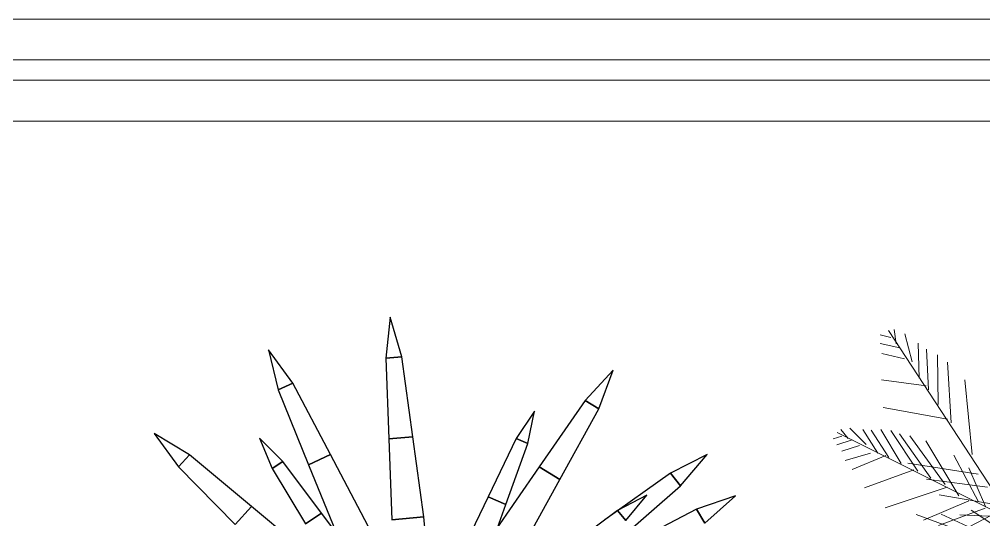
# Model space of a CAD drawing. Header units: inches. Extents: x -250485 to 735580, y -140410 to 288049.
# Drawn here: x 49041.85 to 49089.3, y 21825.8 to 21850.4 of the extents above; entities that cross this region are included whole.
import ezdxf

# ---------------------------------------------------------------- set-up
doc = ezdxf.new("R2010")
doc.units = ezdxf.units.IN
doc.header["$MEASUREMENT"] = 0
doc.layers.get('0').update_dxf_attribs({"lineweight": 0})
doc.layers.add('IFF-PLANTS', color=3, linetype='Continuous', lineweight=0)
doc.layers.add('workingdim', color=252, linetype='Continuous', lineweight=5)
doc.layers.add('PEJZAJ', color=7, linetype='Continuous')

# ---------------------------------------------------------------- blocks, each defined once
blk = doc.blocks.new('BITKI4')
at = {"color": 3}
for p, q in [((-0.0424, 0.4646), (-0.0482, 0.4122)), ((-0.0424, 0.4646), (-0.0482, 0.4122)), ((-0.0276, 0.414), (-0.0424, 0.4646)), ((-0.0276, 0.414), (-0.0424, 0.4646)), ((-0.0424, 0.4646), (-0.0424, 0.4646)), ((-0.0424, 0.4646), (-0.0424, 0.4646)), ((-0.1673, 0.3803), (-0.1985, 0.4228)), ((-0.1985, 0.4228), (-0.186, 0.3716)), ((-0.1985, 0.4228), (-0.1985, 0.4228)), ((-0.0276, 0.414), (-0.0482, 0.4122)), ((-0.0482, 0.4122), (-0.0276, 0.414)), ((-0.0482, 0.4122), (-0.0276, 0.414)), ((-0.0276, 0.414), (-0.0482, 0.4122)), ((-0.0482, 0.4122), (-0.0443, 0.3087)), ((-0.0482, 0.4122), (-0.0443, 0.3087)), ((-0.0134, 0.3114), (-0.0276, 0.414)), ((-0.0134, 0.3114), (-0.0276, 0.414)), ((0.2434, 0.3966), (0.2073, 0.3581)), ((0.2249, 0.3472), (0.2434, 0.3966)), ((0.2434, 0.3966), (0.2434, 0.3966)), ((-0.186, 0.3716), (-0.1673, 0.3803)), ((-0.1673, 0.3803), (-0.186, 0.3716)), ((-0.186, 0.3716), (-0.147, 0.2757)), ((-0.1189, 0.2888), (-0.1673, 0.3803)), ((0.2073, 0.3581), (0.1484, 0.2729)), ((0.1748, 0.2566), (0.2249, 0.3472)), ((0.2073, 0.3581), (0.2249, 0.3472)), ((0.2249, 0.3472), (0.2073, 0.3581)), ((0.1424, 0.3442), (0.1188, 0.3093)), ((0.134, 0.3029), (0.1424, 0.3442)), ((0.1424, 0.3442), (0.1424, 0.3442)), ((-0.2998, 0.2882), (-0.3449, 0.3155)), ((-0.3449, 0.3155), (-0.3449, 0.3155)), ((-0.3449, 0.3155), (-0.3137, 0.273)), ((-0.2998, 0.2882), (-0.3449, 0.3155)), ((-0.3449, 0.3155), (-0.3449, 0.3155)), ((-0.3449, 0.3155), (-0.3137, 0.273)), ((-0.18, 0.28), (-0.21, 0.3097)), ((-0.21, 0.3097), (-0.21, 0.3097)), ((-0.21, 0.3097), (-0.1937, 0.2708)), ((-0.0443, 0.3087), (-0.0134, 0.3114)), ((-0.0443, 0.3087), (-0.0134, 0.3114)), ((-0.0134, 0.3114), (-0.0443, 0.3087)), ((-0.0134, 0.3114), (-0.0443, 0.3087)), ((0.0007, 0.2089), (-0.0134, 0.3114)), ((0.0007, 0.2089), (-0.0134, 0.3114)), ((0.1188, 0.3093), (0.0829, 0.2346)), ((0.1188, 0.3093), (0.134, 0.3029)), ((0.134, 0.3029), (0.1188, 0.3093)), ((-0.0443, 0.3087), (-0.0405, 0.2053)), ((-0.0443, 0.3087), (-0.0405, 0.2053)), ((0.1058, 0.225), (0.134, 0.3029)), ((-0.2998, 0.2882), (-0.3137, 0.273)), ((-0.3137, 0.273), (-0.2998, 0.2882)), ((-0.2998, 0.2882), (-0.3137, 0.273)), ((-0.3137, 0.273), (-0.2998, 0.2882)), ((-0.22, 0.2221), (-0.2998, 0.2882)), ((-0.22, 0.2221), (-0.2998, 0.2882)), ((-0.1189, 0.2888), (-0.147, 0.2757)), ((-0.147, 0.2757), (-0.1189, 0.2888)), ((-0.0705, 0.1972), (-0.1189, 0.2888)), ((0.3639, 0.2889), (0.3168, 0.265)), ((0.3639, 0.2889), (0.3168, 0.265)), ((0.3296, 0.2488), (0.3639, 0.2889)), ((0.3296, 0.2488), (0.3639, 0.2889)), ((0.3639, 0.2889), (0.3639, 0.2889)), ((0.3639, 0.2889), (0.3639, 0.2889)), ((-0.3137, 0.273), (-0.241, 0.1993)), ((-0.3137, 0.273), (-0.241, 0.1993)), ((-0.1937, 0.2708), (-0.18, 0.28)), ((-0.18, 0.28), (-0.1937, 0.2708)), ((-0.1303, 0.2137), (-0.18, 0.28)), ((-0.147, 0.2757), (-0.108, 0.1797)), ((0.1484, 0.2729), (0.0896, 0.1877)), ((0.1748, 0.2566), (0.1484, 0.2729)), ((0.1484, 0.2729), (0.1748, 0.2566)), ((-0.1937, 0.2708), (-0.1509, 0.1999)), ((0.3168, 0.265), (0.2324, 0.2051)), ((0.3168, 0.265), (0.2324, 0.2051)), ((0.3296, 0.2488), (0.3168, 0.265)), ((0.3168, 0.265), (0.3296, 0.2488)), ((0.3296, 0.2488), (0.3168, 0.265)), ((0.3168, 0.265), (0.3296, 0.2488)), ((0.1247, 0.1659), (0.1748, 0.2566)), ((0.2516, 0.1807), (0.3296, 0.2488)), ((0.2516, 0.1807), (0.3296, 0.2488)), ((0.2863, 0.2369), (0.249, 0.2171)), ((0.2595, 0.2043), (0.2863, 0.2369)), ((0.2863, 0.2369), (0.2863, 0.2369)), ((0.3999, 0.2359), (0.3501, 0.2187)), ((0.3605, 0.2009), (0.3999, 0.2359)), ((0.3999, 0.2359), (0.3999, 0.2359)), ((0.0829, 0.2346), (0.047, 0.16)), ((0.0775, 0.1471), (0.1058, 0.225)), ((0.0829, 0.2346), (0.1058, 0.225)), ((0.1058, 0.225), (0.0829, 0.2346)), ((-0.241, 0.1993), (-0.22, 0.2221)), ((-0.241, 0.1993), (-0.22, 0.2221)), ((-0.22, 0.2221), (-0.241, 0.1993)), ((-0.22, 0.2221), (-0.241, 0.1993)), ((-0.1403, 0.156), (-0.22, 0.2221)), ((-0.1403, 0.156), (-0.22, 0.2221)), ((-0.1509, 0.1999), (-0.1303, 0.2137)), ((-0.1303, 0.2137), (-0.1509, 0.1999)), ((-0.0806, 0.1475), (-0.1303, 0.2137)), ((0.249, 0.2171), (0.1824, 0.1678)), ((0.249, 0.2171), (0.2595, 0.2043)), ((0.2595, 0.2043), (0.249, 0.2171)), ((0.3501, 0.2187), (0.2582, 0.171)), ((0.3501, 0.2187), (0.3605, 0.2009)), ((0.3605, 0.2009), (0.3501, 0.2187)), ((0.0007, 0.2089), (-0.0405, 0.2053)), ((-0.0405, 0.2053), (0.0007, 0.2089)), ((0.0007, 0.2089), (-0.0405, 0.2053)), ((-0.0405, 0.2053), (0.0007, 0.2089)), ((0.0098, 0.1058), (0.0007, 0.2089)), ((0.0098, 0.1058), (0.0007, 0.2089))]:
    blk.add_line(p, q, dxfattribs=at)
blk = doc.blocks.new('PALM')
at = {"layer": 'IFF-PLANTS', "linetype": 'ByBlock'}
for p, q in [((-107.6, -159.7), (1.3, -682.1)), ((-108.9, -195.8), (-243.9, -600.8)), ((-167.2, -191.9), (-207.9, -303.6)), ((-136.7, -177.7), (-153.7, -262.3)), ((-185.9, -206.6), (-248.5, -342.8)), ((-111.5, -198.9), (-179.3, -272.3)), ((-127.3, -221.3), (-203.8, -244.8)), ((-98.8, -221.9), (-180.3, -337.7)), ((-127.8, -242.4), (-230.7, -289.6)), ((-125, -244.7), (-89.7, -333.1)), ((-142.3, -280.6), (-245.8, -322.6)), ((-90.4, -272.4), (-175.7, -382.8)), ((-128.3, -263.4), (-93.1, -378)), ((-150.4, -305.1), (-115.1, -445.9)), ((-84.4, -308.4), (-179.9, -438.3)), ((-155, -337), (-287.6, -403)), ((-154.2, -344.8), (-132.7, -479.2)), ((-62.8, -349.2), (44.9, -480.8)), ((-166.7, -377.6), (-146.5, -499)), ((-176.5, -410.1), (-155, -518.2)), ((-180.9, -418.5), (-288.8, -468.8)), ((-45.8, -433.8), (45.4, -537)), ((-191, -448.4), (-169.1, -535.4)), ((-45.4, -445.5), (-130.2, -567.7)), ((-201.1, -478.3), (-185.9, -550.3)), ((-202.9, -486.3), (-278.6, -517.6)), ((-37.5, -484.2), (41, -564.4)), ((-223.7, -514.7), (-275.9, -543.6)), ((-211.7, -503), (-197.6, -564.6)), ((-29.6, -522.9), (32.1, -591.1)), ((-228.6, -544.1), (-266, -563.6)), ((-216.4, -535), (-216.3, -587.5)), ((-26.5, -532.7), (-88.5, -614.1)), ((-231.7, -565.4), (-264.2, -581.8)), ((-25.5, -556.2), (28.5, -613.9)), ((-242.6, -587.5), (-260, -597.2)), ((-236.1, -573.7), (-233.5, -599.7)), ((-17.9, -611.2), (-46, -655.9)), ((-10.4, -593.7), (22.7, -650.4)), ((-7.8, -636.2), (-32.6, -674.4)), ((-7.3, -648), (11.9, -674.4)), ((-5.7, -666.9), (-18.4, -688.3))]:
    blk.add_line(p, q, dxfattribs=at)

msp = doc.modelspace()

# ---------------------------------------------------------------- linework, layer by layer
at = {"layer": 'workingdim', "color": 7, "ltscale": 30}
for p, q in [((48988.002, 21850.404), (49132.002, 21850.404)), ((48988.002, 21848.404), (49132.002, 21848.404)), ((48988.002, 21847.404), (49132.002, 21847.404)), ((48988.002, 21845.404), (49132.002, 21845.404))]:
    msp.add_line(p, q, dxfattribs=at)

# ---------------------------------------------------------------- block references
at = {"layer": 'IFF-PLANTS', "color": 7, "xscale": -0.0217247684024156, "yscale": 0.0217247683904134, "zscale": 0.0217247683944911, "rotation": 225}
msp.add_blockref('PALM', (49095.068, 21824.604), dxfattribs=at)
at = {"layer": 'PEJZAJ', "color": 7, "xscale": 38.40000000002329, "yscale": 38.39999999999418, "zscale": 38.40000000000001}
msp.add_blockref('BITKI4', (49061.729, 21817.916), dxfattribs=at)

doc.saveas('drawing.dxf')
